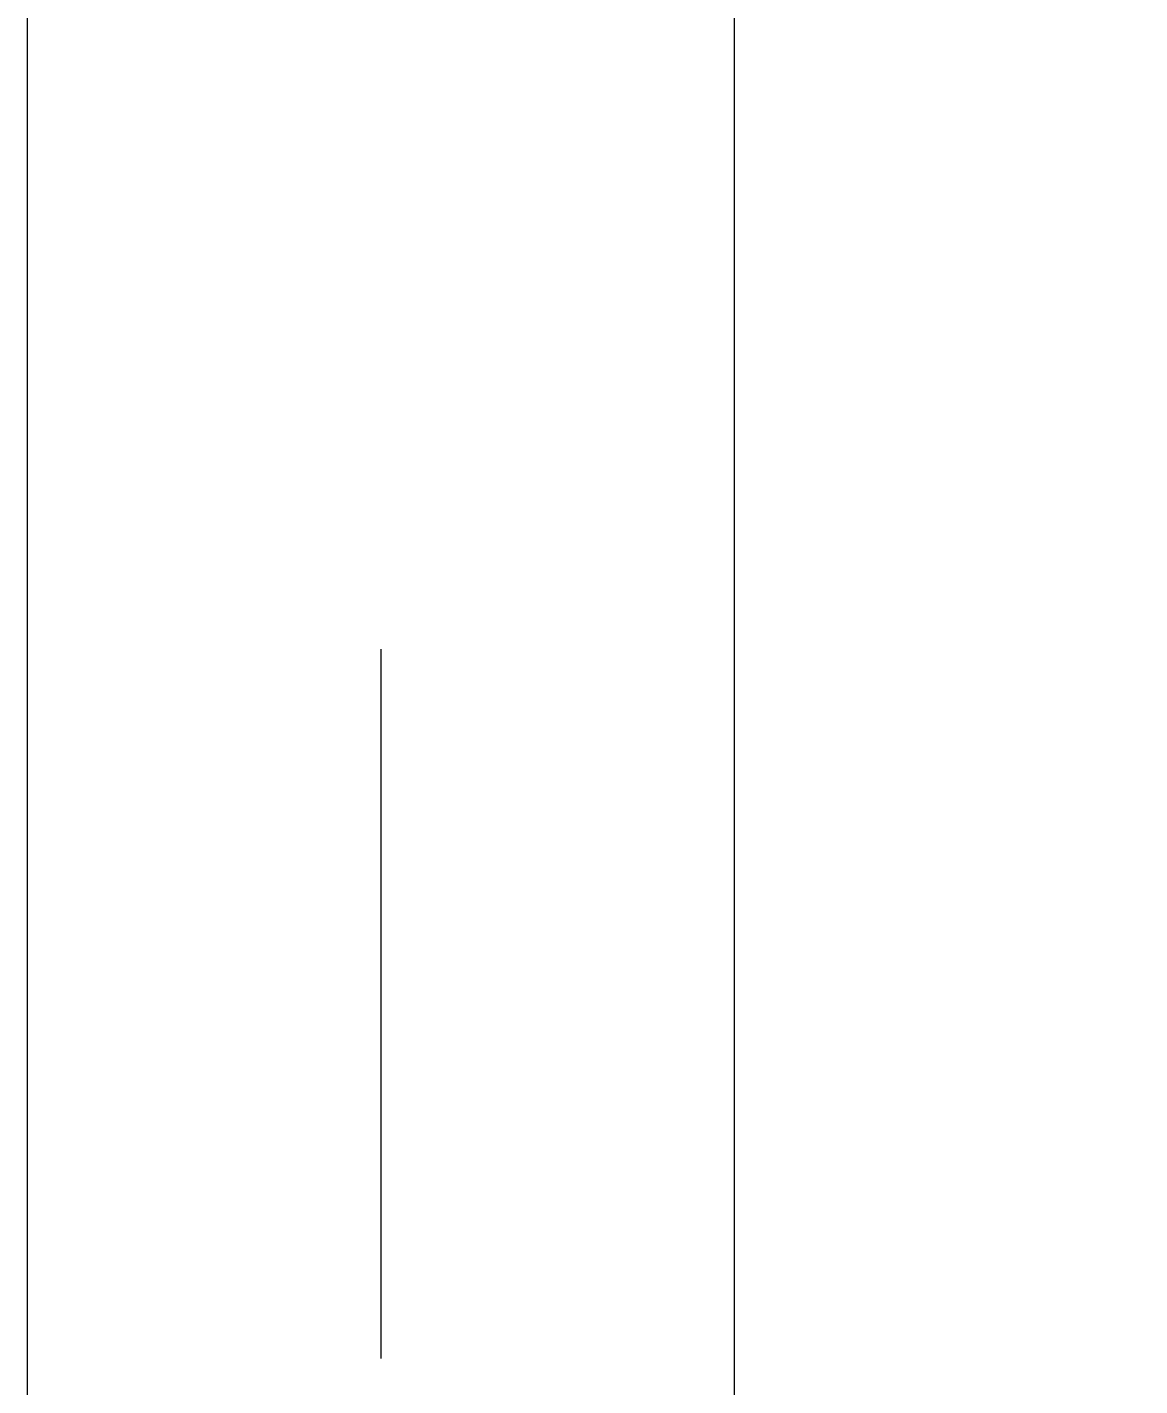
# Model space of a CAD drawing. Extents: x 16296660632 to 16296675328, y -37409619871 to -37409617329.
# Drawn here: x 16296674733.43 to 16296674763.32, y -37409618035.63 to -37409617999.15 of the extents above; entities that cross this region are included whole.
import ezdxf

# ---------------------------------------------------------------- set-up
doc = ezdxf.new("R2010")
doc.units = 0
doc.header["$LTSCALE"] = 10
doc.header["$MEASUREMENT"] = 0
doc.header["$PDMODE"] = 3
doc.header["$PDSIZE"] = -10
doc.linetypes.add('CENTER2', pattern=[28.575, 19.05, -3.175, 3.175, -3.175])
doc.layers.get('DEFPOINTS').update_dxf_attribs({"linetype": 'CONTINUOUS'})
doc.layers.add('1', color=7, linetype='CONTINUOUS', true_color=0xffffff)
doc.layers.add('Cneter', color=1, linetype='CENTER2', lineweight=13)
doc.layers.add('尺寸线层', color=3, linetype='CONTINUOUS', lineweight=18, true_color=0x00ff00)
doc.styles.add('Daelim Dimension', font='')
doc.styles.get('Daelim Dimension').set_extended_font_data('NanumGothic')
doc.dimstyles.new('DEFAULT', dxfattribs={"dimscale": 2, "dimtxt": 2, "dimasz": 2, "dimexe": 0, "dimexo": 2, "dimgap": 1, "dimtad": 1, "dimdec": 1, "dimzin": 9, "dimdsep": 46, "dimtxsty": 'Daelim Dimension', "dimcen": 0.5, "dimclrd": 252, "dimclre": 252, "dimclrt": 3, "dimadec": 1, "dimazin": 0, "dimtfac": 1, "dimtdec": 1, "dimtix": 1, "dimtmove": 0, "dimatfit": 3, "dimfxl": 1, "dimtolj": 1, "dimtzin": 1, "dimlwd": 9, "dimlwe": 9, "dimarcsym": 0})

# ---------------------------------------------------------------- blocks, each defined once
blk = doc.blocks.new('*D65')
at = {"layer": 'DEFPOINTS', "color": 0, "transparency": 16777216}
for p in [(16296674742.93232, -37409617365.43557), (16296674742.93232, -37409618110.035583), (16296674895.033541, -37409618110.035583)]:
    blk.add_point(p, dxfattribs=at)
at = {"layer": '尺寸线层', "color": 5, "lineweight": 9, "transparency": 16777216}
for p, q in [((16296674746.93232, -37409617365.43557), (16296674895.033541, -37409617365.43557)), ((16296674895.033541, -37409617369.43557), (16296674895.033541, -37409618106.035583)), ((16296674746.93232, -37409618110.035583), (16296674895.033541, -37409618110.035583))]:
    blk.add_line(p, q, dxfattribs=at)
at = {"layer": '尺寸线层', "color": 5, "transparency": 16777216}
for points in [[(16296674894.366871, -37409617369.43557), (16296674895.700199, -37409617369.43557), (16296674895.033541, -37409617365.43557)], [(16296674894.366871, -37409618106.035583), (16296674895.700199, -37409618106.035583), (16296674895.033541, -37409618110.035583)]]:
    blk.add_solid(points, dxfattribs=at)
at = {"layer": '尺寸线层', "color": 7, "transparency": 16777216, "insert": (16296674888.033541, -37409617737.735573), "char_height": 10, "attachment_point": 5, "rotation": 90, "style": 'Daelim Dimension'}
blk.add_mtext('\\A1;744.6', dxfattribs=at)

msp = doc.modelspace()

# ---------------------------------------------------------------- linework, layer by layer
at = {"layer": '1', "color": 7, "linetype": 'Continuous', "lineweight": 18}
for p, q in [((16296674733.43232, -37409617655.819031), (16296674733.43232, -37409618037.735573)), ((16296674752.43232, -37409618037.735573), (16296674752.43232, -37409617656.015846))]:
    msp.add_line(p, q, dxfattribs=at)
at = {"layer": 'Cneter', "lineweight": 5, "ltscale": 0.1}
msp.add_line((16296674742.93232, -37409618015.847733), (16296674742.93232, -37409618100.372627), dxfattribs=at)

# ---------------------------------------------------------------- dimensions: what is measured, and where the dimension line sits
at = {"layer": '尺寸线层', "color": 5}
dim = msp.add_linear_dim(base=(16296674895.033541, -37409618110.035583), p1=(16296674742.93232, -37409617365.43557), p2=(16296674742.93232, -37409618110.035583), angle=90, dimstyle='DEFAULT', override={"dimtxt": 5, "dimclrd": 5, "dimclre": 5, "dimclrt": 7}, dxfattribs=at)
dim.commit()
dim.dimension.update_dxf_attribs({"geometry": '*D65', "text_midpoint": (16296674888.033541, -37409617737.735573)})

doc.saveas('drawing.dxf')
